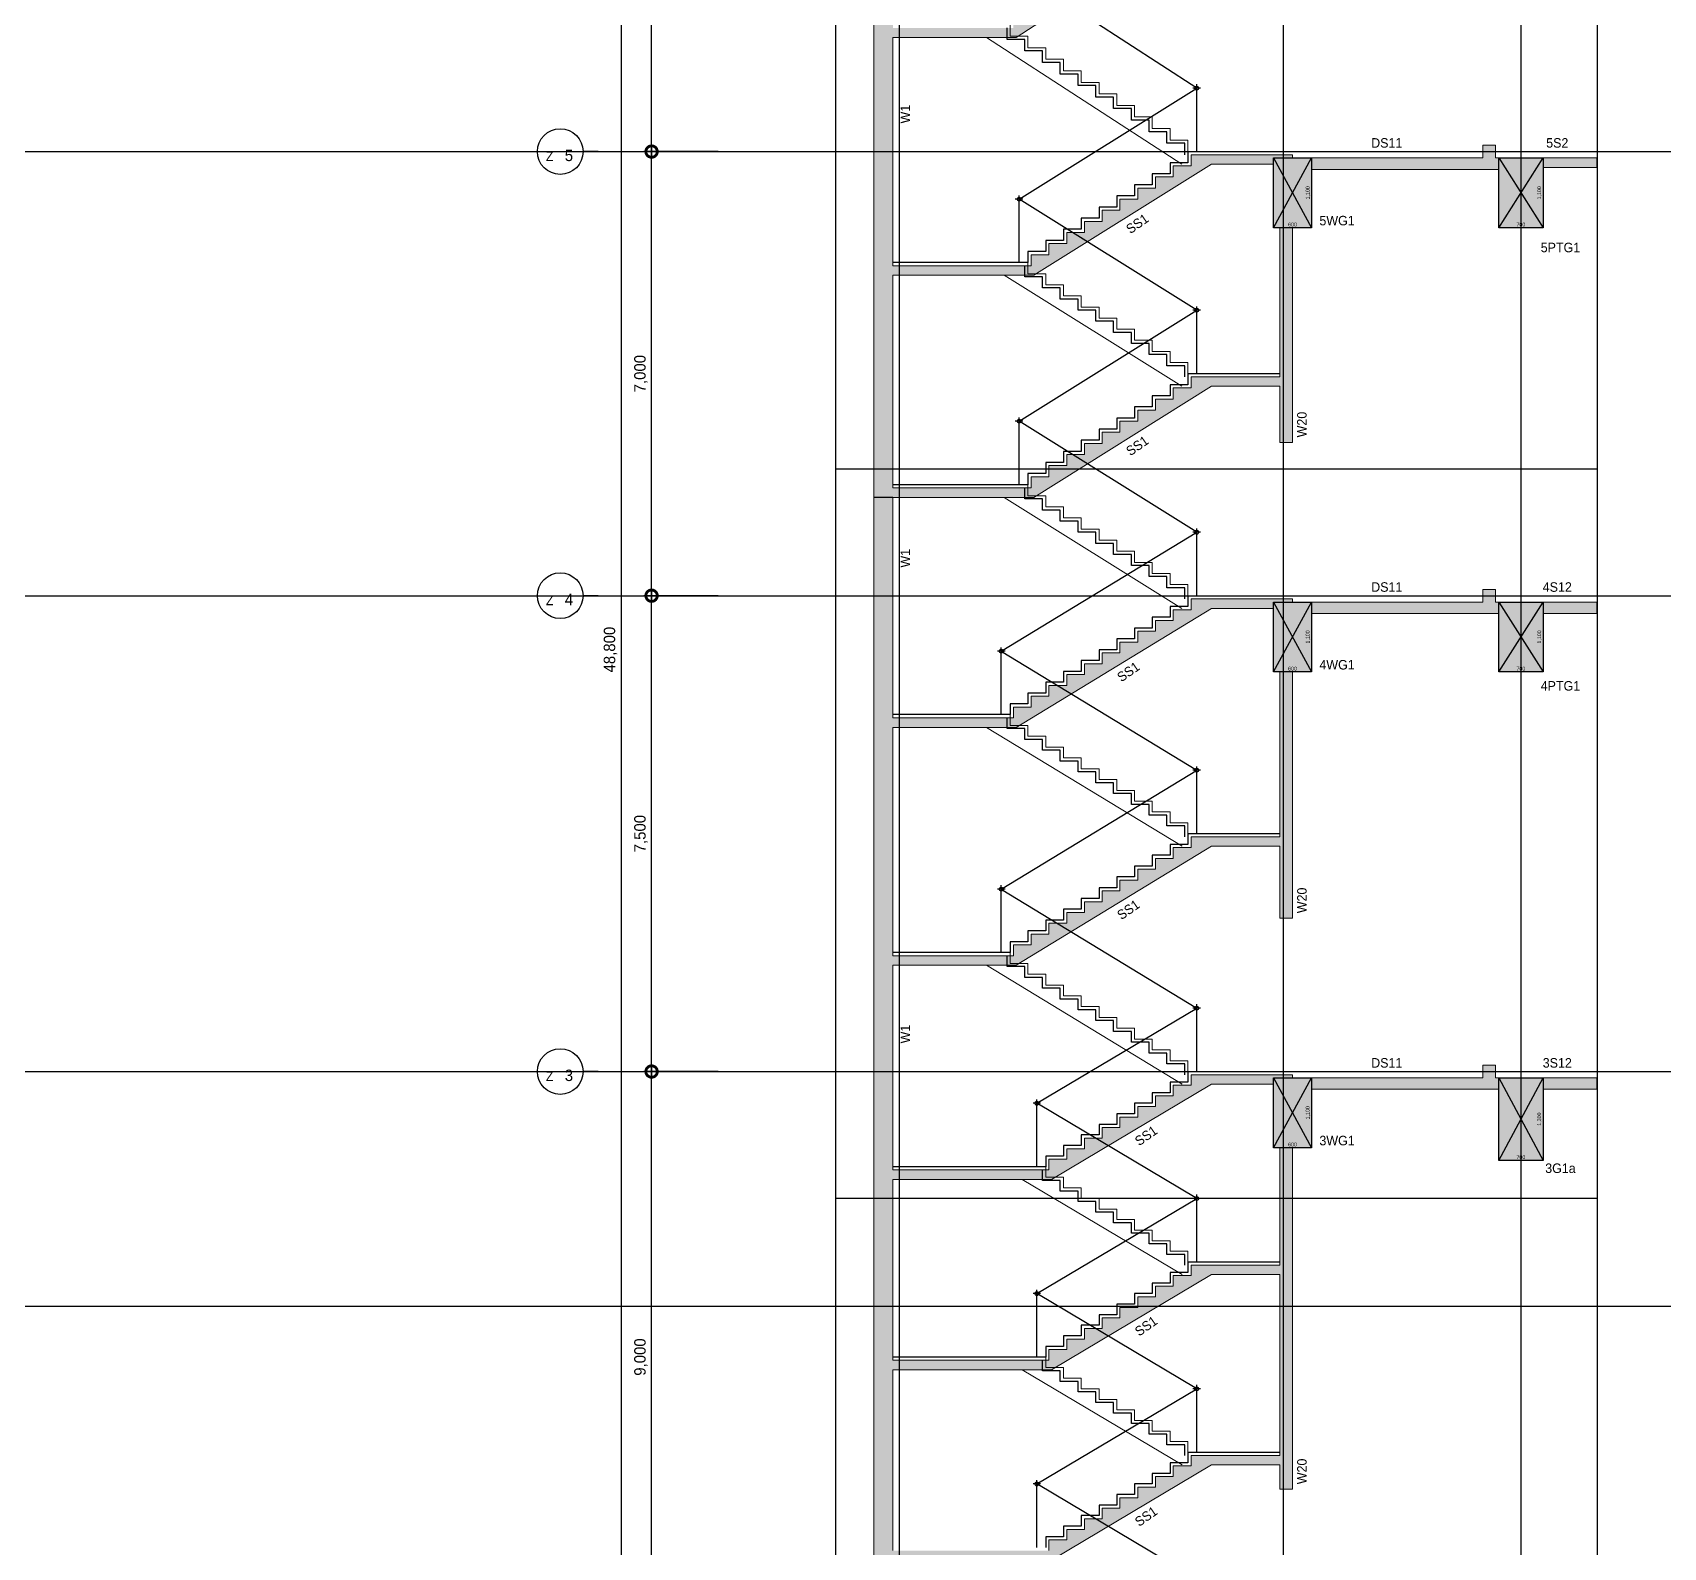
# Model space of a CAD drawing. Header units: millimetres. Extents: x -59434 to 186515, y -46562 to 55873.
# Drawn here: x 63541 to 89246, y 10250 to 34125 of the extents above; entities that cross this region are included whole.
import ezdxf
from ezdxf.enums import TextEntityAlignment as Align

# ---------------------------------------------------------------- set-up
doc = ezdxf.new("R2010")
doc.units = ezdxf.units.MM
doc.header["$LTSCALE"] = 60
doc.linetypes.add('HIDDEN', pattern=[2, 1, -1])
doc.layers.get('Defpoints').update_dxf_attribs({"color": 151})
for name, color, linetype in [('A-CEN-AXIS', 1, 'Continuous'), ('A-CORE-HAND', 5, 'Continuous'), ('A-CORE-난간', 5, 'Continuous'), ('A-DIM', 7, 'Continuous'), ('A-FIN-STAIR', 6, 'Continuous'), ('구조SOLID', 253, 'Continuous')]:
    doc.layers.add(name, color=color, linetype=linetype)
doc.layers.add('A-CON', color=2, linetype='Continuous', lineweight=9)
doc.layers.add('A-ELE-STAIR', color=4, linetype='HIDDEN', lineweight=9)
for name, color, linetype, plot in [('AS-HIDLINE', 205, 'Continuous', False), ('NOPLOT', 191, 'Continuous', False), ('NOPLOT-DIM', 191, 'Continuous', False), ('NOPLOT-부호', 4, 'Continuous', False)]:
    doc.layers.add(name, color=color, linetype=linetype, plot=plot)
doc.styles.add('Gdim', font='')
doc.styles.get('Gdim').set_extended_font_data('Dotum')
doc.dimstyles.new('G-Xdim', dxfattribs={"dimscale": 30, "dimtxt": 2, "dimasz": 1, "dimexe": 1.2, "dimexo": 1.2, "dimgap": 0, "dimtad": 1, "dimdec": 1, "dimdsep": 46, "dimlunit": 6, "dimtxsty": 'Gdim', "dimcen": 1, "dimse1": 1, "dimse2": 1, "dimsd1": 1, "dimsd2": 1, "dimclrd": 1, "dimclre": 1, "dimclrt": 256, "dimadec": 0, "dimazin": 0, "dimtfac": 1, "dimtdec": 1, "dimtix": 1, "dimtmove": 2, "dimatfit": 1, "dimfxl": 2, "dimtolj": 1, "dimlwd": -1, "dimlwe": -1, "dimarcsym": 0})
doc.dimstyles.new('Gdim60', dxfattribs={"dimscale": 60, "dimtxt": 3, "dimasz": 1, "dimexe": 2, "dimexo": 3, "dimgap": 1, "dimtad": 1, "dimdec": 0, "dimdsep": 46, "dimlunit": 6, "dimtxsty": 'Gdim', "dimblk": 'G3-DOT', "dimcen": 2.5, "dimdle": 2, "dimclrd": 1, "dimclre": 1, "dimclrt": 256, "dimazin": 2, "dimtfac": 1, "dimtdec": 0, "dimtix": 1, "dimtmove": 2, "dimatfit": 3, "dimldrblk": 'DOTSMALL', "dimfxl": 2, "dimtolj": 1, "dimtzin": 0, "dimarcsym": 0})

# ---------------------------------------------------------------- blocks, each defined once
blk = doc.blocks.new('G3-DOT')
at = {"layer": 'A-DIM', "color": 1, "linetype": 'ByBlock'}
blk.add_line((1.5, 0), (-1.5, 0), dxfattribs=at)
at = {"layer": 'A-DIM', "color": 1, "linetype": 'ByBlock', "const_width": 3}
blk.add_lwpolyline([(0.375, 0, 1), (-0.375, 0, 1)], format="xyb", close=True, dxfattribs=at)
blk = doc.blocks.new('*D75')
at = {"layer": 'Defpoints', "color": 0, "transparency": 16777216}
for p in [(74529, 48800), (74529, 0), (72817, 0)]:
    blk.add_point(p, dxfattribs=at)
at = {"layer": 'NOPLOT-DIM', "color": 1, "lineweight": -2, "transparency": 16777216}
for p, q in [((74349, 48800), (72697, 48800)), ((72817, 48740), (72817, 60)), ((74349, 0), (72697, 0))]:
    blk.add_line(p, q, dxfattribs=at)
at = {"layer": 'NOPLOT-DIM', "color": 1, "lineweight": -2, "transparency": 16777216, "xscale": 60, "yscale": 60, "zscale": 60}
for p, rotation in [((72817, 48800), 90), ((72817, 0), 270)]:
    blk.add_blockref('G3-DOT', p, dxfattribs=dict(at, rotation=rotation))
at = {"layer": 'NOPLOT-DIM', "transparency": 16777216, "insert": (72650, 24400), "char_height": 180, "attachment_point": 5, "rotation": 90, "style": 'Gdim'}
blk.add_mtext('\\A1;48,800', dxfattribs=at)
blk = doc.blocks.new('_DotSmall')
at = {"color": 0, "linetype": 'ByBlock', "const_width": 0.5}
blk.add_lwpolyline([(-0.0625, 0, 1), (0.0625, 0, 1)], format="xyb", close=True, dxfattribs=at)
blk = doc.blocks.new('*D77')
at = {"layer": 'Defpoints', "color": 0, "transparency": 16777216}
for p in [(73297, 17750), (74529, 17750), (74529, 8750)]:
    blk.add_point(p, dxfattribs=at)
at = {"layer": 'NOPLOT-DIM', "color": 1, "lineweight": -2, "transparency": 16777216}
for p, q in [((74349, 17750), (73177, 17750)), ((73297, 8810), (73297, 17690)), ((74349, 8750), (73177, 8750))]:
    blk.add_line(p, q, dxfattribs=at)
at = {"layer": 'NOPLOT-DIM', "color": 1, "lineweight": -2, "transparency": 16777216, "xscale": 60, "yscale": 60, "zscale": 60}
for p, rotation in [((73297, 17750), 90), ((73297, 8750), 270)]:
    blk.add_blockref('G3-DOT', p, dxfattribs=dict(at, rotation=rotation))
at = {"layer": 'NOPLOT-DIM', "transparency": 16777216, "insert": (73130, 13250), "char_height": 180, "attachment_point": 5, "rotation": 90, "style": 'Gdim'}
blk.add_mtext('\\A1;9,000', dxfattribs=at)
blk = doc.blocks.new('*D78')
at = {"layer": 'Defpoints', "color": 0, "transparency": 16777216}
for p in [(73297, 25250), (74529, 25250), (74529, 17750)]:
    blk.add_point(p, dxfattribs=at)
at = {"layer": 'NOPLOT-DIM', "color": 1, "lineweight": -2, "transparency": 16777216}
for p, q in [((74349, 25250), (73177, 25250)), ((73297, 17810), (73297, 25190)), ((74349, 17750), (73177, 17750))]:
    blk.add_line(p, q, dxfattribs=at)
at = {"layer": 'NOPLOT-DIM', "color": 1, "lineweight": -2, "transparency": 16777216, "xscale": 60, "yscale": 60, "zscale": 60}
for p, rotation in [((73297, 25250), 90), ((73297, 17750), 270)]:
    blk.add_blockref('G3-DOT', p, dxfattribs=dict(at, rotation=rotation))
at = {"layer": 'NOPLOT-DIM', "transparency": 16777216, "insert": (73130, 21500), "char_height": 180, "attachment_point": 5, "rotation": 90, "style": 'Gdim'}
blk.add_mtext('\\A1;7,500', dxfattribs=at)
blk = doc.blocks.new('*D79')
at = {"layer": 'Defpoints', "color": 0, "transparency": 16777216}
for p in [(73297, 32250), (74529, 32250), (74529, 25250)]:
    blk.add_point(p, dxfattribs=at)
at = {"layer": 'NOPLOT-DIM', "color": 1, "lineweight": -2, "transparency": 16777216}
for p, q in [((74349, 32250), (73177, 32250)), ((73297, 25310), (73297, 32190)), ((74349, 25250), (73177, 25250))]:
    blk.add_line(p, q, dxfattribs=at)
at = {"layer": 'NOPLOT-DIM', "color": 1, "lineweight": -2, "transparency": 16777216, "xscale": 60, "yscale": 60, "zscale": 60}
for p, rotation in [((73297, 32250), 90), ((73297, 25250), 270)]:
    blk.add_blockref('G3-DOT', p, dxfattribs=dict(at, rotation=rotation))
at = {"layer": 'NOPLOT-DIM', "transparency": 16777216, "insert": (73130, 28750), "char_height": 180, "attachment_point": 5, "rotation": 90, "style": 'Gdim'}
blk.add_mtext('\\A1;7,000', dxfattribs=at)
blk = doc.blocks.new('*D80')
at = {"layer": 'Defpoints', "color": 0, "transparency": 16777216}
for p in [(73297, 40250), (74529, 40250), (74529, 32250)]:
    blk.add_point(p, dxfattribs=at)
at = {"layer": 'NOPLOT-DIM', "color": 1, "lineweight": -2, "transparency": 16777216}
for p, q in [((74349, 40250), (73177, 40250)), ((73297, 32310), (73297, 40190)), ((74349, 32250), (73177, 32250))]:
    blk.add_line(p, q, dxfattribs=at)
at = {"layer": 'NOPLOT-DIM', "color": 1, "lineweight": -2, "transparency": 16777216, "xscale": 60, "yscale": 60, "zscale": 60}
for p, rotation in [((73297, 40250), 90), ((73297, 32250), 270)]:
    blk.add_blockref('G3-DOT', p, dxfattribs=dict(at, rotation=rotation))
at = {"layer": 'NOPLOT-DIM', "transparency": 16777216, "insert": (73130, 36250), "char_height": 180, "attachment_point": 5, "rotation": 90, "style": 'Gdim'}
blk.add_mtext('\\A1;8,000', dxfattribs=at)
blk = doc.blocks.new('*D108')
at = {"layer": 'Defpoints', "color": 0, "linetype": 'Continuous', "transparency": 16777216}
for p in [(-300, -1100), (300, -1080), (300, -1100)]:
    blk.add_point(p, dxfattribs=at)
at = {"layer": 'AS-HIDLINE', "linetype": 'Continuous', "transparency": 16777216, "insert": (0, -1050), "char_height": 60, "attachment_point": 5, "style": 'Gdim'}
blk.add_mtext('\\A1;600', dxfattribs=at)
blk = doc.blocks.new('*D109')
at = {"layer": 'Defpoints', "color": 0, "linetype": 'Continuous', "transparency": 16777216}
for p in [(300, 0), (280, 0), (300, -1100)]:
    blk.add_point(p, dxfattribs=at)
at = {"layer": 'AS-HIDLINE', "linetype": 'Continuous', "transparency": 16777216, "insert": (244, -550), "char_height": 60, "attachment_point": 5, "rotation": 90, "style": 'Gdim'}
blk.add_mtext('\\A1;1,100', dxfattribs=at)
blk = doc.blocks.new('*D122')
at = {"layer": 'Defpoints', "color": 0, "linetype": 'Continuous', "transparency": 16777216}
for p in [(300, -1280), (-400, -1300), (300, -1300)]:
    blk.add_point(p, dxfattribs=at)
at = {"layer": 'AS-HIDLINE', "linetype": 'Continuous', "transparency": 16777216, "insert": (-50, -1250), "char_height": 60, "attachment_point": 5, "style": 'Gdim'}
blk.add_mtext('\\A1;700', dxfattribs=at)
blk = doc.blocks.new('*D123')
at = {"layer": 'Defpoints', "color": 0, "linetype": 'Continuous', "transparency": 16777216}
for p in [(300, 0), (280, 0), (300, -1300)]:
    blk.add_point(p, dxfattribs=at)
at = {"layer": 'AS-HIDLINE', "linetype": 'Continuous', "transparency": 16777216, "insert": (244, -650), "char_height": 60, "attachment_point": 5, "rotation": 90, "style": 'Gdim'}
blk.add_mtext('\\A1;1,300', dxfattribs=at)
blk = doc.blocks.new('*D124')
at = {"layer": 'Defpoints', "color": 0, "linetype": 'Continuous', "transparency": 16777216}
for p in [(-400, -1100), (300, -1080), (300, -1100)]:
    blk.add_point(p, dxfattribs=at)
at = {"layer": 'AS-HIDLINE', "linetype": 'Continuous', "transparency": 16777216, "insert": (-50, -1050), "char_height": 60, "attachment_point": 5, "style": 'Gdim'}
blk.add_mtext('\\A1;700', dxfattribs=at)
blk = doc.blocks.new('*D125')
at = {"layer": 'Defpoints', "color": 0, "linetype": 'Continuous', "transparency": 16777216}
for p in [(300, 0), (280, 0), (300, -1100)]:
    blk.add_point(p, dxfattribs=at)
at = {"layer": 'AS-HIDLINE', "linetype": 'Continuous', "transparency": 16777216, "insert": (244, -550), "char_height": 60, "attachment_point": 5, "rotation": 90, "style": 'Gdim'}
blk.add_mtext('\\A1;1,100', dxfattribs=at)
blk = doc.blocks.new('A$C06362383')
at = {"layer": 'A-CORE-HAND', "color": 3}
for p, q in [((-23, -91), (-23, 29)), ((37, -31), (-83, -31))]:
    blk.add_line(p, q, dxfattribs=at)
blk.add_circle((-23, -31), 30, dxfattribs=at)
blk = doc.blocks.new('A$C5C6F125C')
at = {"layer": 'A-CORE-난간', "color": 7, "ltscale": 0.5}
blk.add_line((-75, 0), (-75, 1000), dxfattribs=at)
at = {"layer": 'A-CORE-HAND', "color": 5, "xscale": -1}
blk.add_blockref('A$C06362383', (-98, 1031), dxfattribs=at)
blk = doc.blocks.new('*U59')
at = {"layer": 'AS-HIDLINE', "linetype": 'Continuous'}
for p, q in [((-300, -1100), (300, 0)), ((-300, 0), (300, -1100))]:
    blk.add_line(p, q, dxfattribs=at)
blk.add_lwpolyline([(-300, -1100), (-300, 0), (300, 0), (300, -1100)], close=True, dxfattribs=at)
dim = blk.add_linear_dim(base=(280.13, 0), p1=(300, -1100), p2=(300, 0), angle=90, dimstyle='G-Xdim', override={"dimtxsty": 'Gdim'}, dxfattribs=at)
dim.commit()
dim.dimension.update_dxf_attribs({"geometry": '*D109', "text_midpoint": (244.31, -550)})
dim = blk.add_linear_dim(base=(300, -1080.06), p1=(-300, -1100), p2=(300, -1100), dimstyle='G-Xdim', override={"dimtxsty": 'Gdim'}, dxfattribs=at)
dim.commit()
dim.dimension.update_dxf_attribs({"geometry": '*D108', "text_midpoint": (0, -1050.02)})
blk = doc.blocks.new('*U66')
at = {"layer": 'AS-HIDLINE', "linetype": 'Continuous'}
for p, q in [((-400, -1300), (300, 0)), ((-400, 0), (300, -1300))]:
    blk.add_line(p, q, dxfattribs=at)
blk.add_lwpolyline([(-400, -1300), (-400, 0), (300, 0), (300, -1300)], close=True, dxfattribs=at)
dim = blk.add_linear_dim(base=(280.13, 0), p1=(300, -1300), p2=(300, 0), angle=90, dimstyle='G-Xdim', override={"dimtxsty": 'Gdim'}, dxfattribs=at)
dim.commit()
dim.dimension.update_dxf_attribs({"geometry": '*D123', "text_midpoint": (244.31, -650)})
dim = blk.add_linear_dim(base=(300, -1280.06), p1=(-400, -1300), p2=(300, -1300), dimstyle='G-Xdim', override={"dimtxsty": 'Gdim'}, dxfattribs=at)
dim.commit()
dim.dimension.update_dxf_attribs({"geometry": '*D122', "text_midpoint": (-50, -1250.02)})
blk = doc.blocks.new('*U67')
at = {"layer": 'AS-HIDLINE', "linetype": 'Continuous'}
for p, q in [((-400, -1100), (300, 0)), ((-400, 0), (300, -1100))]:
    blk.add_line(p, q, dxfattribs=at)
blk.add_lwpolyline([(-400, -1100), (-400, 0), (300, 0), (300, -1100)], close=True, dxfattribs=at)
dim = blk.add_linear_dim(base=(280.13, 0), p1=(300, -1100), p2=(300, 0), angle=90, dimstyle='G-Xdim', override={"dimtxsty": 'Gdim'}, dxfattribs=at)
dim.commit()
dim.dimension.update_dxf_attribs({"geometry": '*D125', "text_midpoint": (244.31, -550)})
dim = blk.add_linear_dim(base=(300, -1080.06), p1=(-400, -1100), p2=(300, -1100), dimstyle='G-Xdim', override={"dimtxsty": 'Gdim'}, dxfattribs=at)
dim.commit()
dim.dimension.update_dxf_attribs({"geometry": '*D124', "text_midpoint": (-50, -1050.02)})

msp = doc.modelspace()

# ---------------------------------------------------------------- hatches: boundary and pattern name
at = {"layer": '구조SOLID'}
h = msp.add_hatch(color=256, dxfattribs=at)
h.dxf.hatch_style = 1
h.paths.add_polyline_path([(81843.2, 43917.7), (83200, 43917.7), (83200, 42680), (83400, 42680), (83400, 42975), (84605, 42975), (84605, 42990), (84620, 42990), (84620, 42975), (84650, 42975), (84650, 43125), (83400, 43175), (83400, 49050), (83200, 49050), (83000, 49020), (83000, 48900), (83030, 48900), (83030, 48915), (83045, 48915), (83045, 48900), (83200, 48900), (83200, 48500), (77750, 48500), (77750, 48900), (77905, 48900), (77905, 48915), (77920, 48915), (77920, 48900), (77950, 48900), (77950, 49020), (77750, 49050), (77550, 49050), (77550, 46900), (76800, 46900), (76800, 38050), (77100, 38050), (79044.4, 38050), (82124.4, 40050), (83100, 40050), (83200, 40050), (83200, 39950), (83100, 39950), (83100, 38850), (83200, 38850), (83200, 36200), (81800, 36200), (81800, 36018.2), (81520, 36018.2), (81520, 35836.4), (81240, 35836.4), (81240, 35654.5), (80960, 35654.5), (80960, 35472.7), (80680, 35472.7), (80680, 35290.9), (80400, 35290.9), (80400, 35109.1), (80120, 35109.1), (80120, 34927.3), (79840, 34927.3), (79840, 34745.5), (79560, 34745.5), (79560, 34563.6), (79280, 34563.6), (79280, 34381.8), (79000, 34381.8), (79000, 34200), (77100, 34200), (77100, 38050), (76800, 38050), (76800, 26800), (77100, 26800), (79323, 26800), (82123, 28550), (83200, 28550), (83200, 27665), (83400, 27665), (83400, 31050), (83700, 31050), (83700, 31970), (86650, 31970), (86650, 31050), (87350, 31050), (87350, 32000), (88200, 32000), (88200, 32150), (86600, 32150), (86600, 32350), (86400, 32350), (86400, 32150), (83400, 32150), (83400, 32200), (81800, 32200), (81800, 32025), (81520, 32025), (81520, 31850), (81240, 31850), (81240, 31675), (80960, 31675), (80960, 31500), (80680, 31500), (80680, 31325), (80400, 31325), (80400, 31150), (80120, 31150), (80120, 30975), (79840, 30975), (79840, 30800), (79560, 30800), (79560, 30625), (79280, 30625), (79280, 30450), (77100, 30450), (77100, 34050), (79044.4, 34050), (82124.4, 36050), (83200, 36050), (83200, 34665), (83400, 34665), (83400, 38850), (83700, 38850), (83700, 39770), (86600, 39770), (86600, 38850), (87400, 38850), (87400, 39770), (88200, 39770), (88200, 39950), (83400, 39950), (83400, 40400), (83655, 40400), (83655, 40415), (83670, 40415), (83670, 40400), (83700, 40400), (83700, 40520), (83500, 40550), (83200, 40550), (83200, 40200), (81800, 40200), (81800, 40018.2), (81520, 40018.2), (81520, 39836.4), (81240, 39836.4), (81240, 39654.5), (80960, 39654.5), (80960, 39472.7), (80680, 39472.7), (80680, 39290.9), (80400, 39290.9), (80400, 39109.1), (80120, 39109.1), (80120, 38927.3), (79840, 38927.3), (79840, 38745.5), (79560, 38745.5), (79560, 38563.6), (79280, 38563.6), (79280, 38381.8), (79000, 38381.8), (79000, 38200), (77100, 38200), (77100, 41983.9), (78763.2, 41983.9)])
h.paths.add_polyline_path([(77100, 45500), (79180, 45500), (79180, 45650), (77750, 45650), (77750, 48350), (82900, 48350), (82900, 47800), (83200, 47800), (83200, 45600), (82900, 45600), (82900, 44900), (83200, 44900), (83200, 44067.7), (81520, 44067.7), (81520, 43891.9), (81240, 43891.9), (81240, 43716.1), (80960, 43716.1), (80960, 43540.3), (80680, 43540.3), (80680, 43364.5), (80400, 43364.5), (80400, 43188.7), (80120, 43188.7), (80120, 43012.9), (79840, 43012.9), (79840, 42837.1), (79560, 42837.1), (79560, 42661.3), (79280, 42661.3), (79280, 42485.5), (79000, 42485.5), (79000, 42309.7), (78720, 42309.7), (78720, 42133.9), (77100, 42133.9)], flags=16)
h.paths.add_polyline_path([(77100, 45650), (77100, 46750), (77550, 46750), (77550, 45650)], flags=16)
h.paths.add_polyline_path([(82123, 32050), (83100, 32050), (83100, 31050), (83200, 31050), (83200, 28700), (81800, 28700), (81800, 28525), (81520, 28525), (81520, 28350), (81240, 28350), (81240, 28175), (80960, 28175), (80960, 28000), (80680, 28000), (80680, 27825), (80400, 27825), (80400, 27650), (80120, 27650), (80120, 27475), (79840, 27475), (79840, 27300), (79560, 27300), (79560, 27125), (79280, 27125), (79280, 26950), (77100, 26950), (77100, 30300), (79323, 30300)], flags=16)
h = msp.add_hatch(color=256, dxfattribs=at)
h.dxf.hatch_style = 1
h.paths.add_polyline_path([(82122.1, 21300), (83200, 21300), (83200, 20165), (83400, 20165), (83400, 24050), (83700, 24050), (83700, 24970), (86650, 24970), (86650, 24050), (87350, 24050), (87350, 24970), (88200, 24970), (88200, 25150), (86600, 25150), (86600, 25350), (86400, 25350), (86400, 25150), (83400, 25150), (83400, 25200), (81800, 25200), (81800, 25029.5), (81520, 25029.5), (81520, 24859.1), (81240, 24859.1), (81240, 24688.6), (80960, 24688.6), (80960, 24518.2), (80680, 24518.2), (80680, 24347.7), (80400, 24347.7), (80400, 24177.3), (80120, 24177.3), (80120, 24006.8), (79840, 24006.8), (79840, 23836.4), (79560, 23836.4), (79560, 23665.9), (79280, 23665.9), (79280, 23495.5), (79000, 23495.5), (79000, 23325), (77100, 23325), (77100, 26800), (76800, 26800), (76800, -150), (77100, -150), (77100, 1987.5), (78764.5, 1987.5), (82124.5, 4175), (83200, 4175), (83200, 2415), (83400, 2415), (83400, 7550), (83700, 7550), (83700, 8470), (86650, 8470), (86650, 7750), (87350, 7750), (87350, 8470), (88200, 8470), (88200, 8650), (86600, 8650), (86600, 8850), (86400, 8850), (86400, 8650), (83400, 8650), (83400, 8700), (81800, 8700), (81800, 8517.7), (81520, 8517.7), (81520, 8335.4), (81240, 8335.4), (81240, 8153.1), (80960, 8153.1), (80960, 7970.8), (80680, 7970.8), (80680, 7788.5), (80400, 7788.5), (80400, 7606.2), (80120, 7606.2), (80120, 7424), (79840, 7424), (79840, 7241.7), (79560, 7241.7), (79560, 7059.4), (79280, 7059.4), (79280, 6877.1), (79000, 6877.1), (79000, 6694.8), (78720, 6694.8), (78720, 6512.5), (77100, 6512.5), (77100, 10050), (79601.3, 10050), (82121.3, 11550), (83200, 11550), (83200, 11165), (83400, 11165), (83400, 16550), (83700, 16550), (83700, 17470), (86650, 17470), (86650, 16350), (87350, 16350), (87350, 17470), (88200, 17470), (88200, 17650), (86600, 17650), (86600, 17850), (86400, 17850), (86400, 17650), (83400, 17650), (83400, 17700), (81800, 17700), (81800, 17533.3), (81520, 17533.3), (81520, 17366.7), (81240, 17366.7), (81240, 17200), (80960, 17200), (80960, 17033.3), (80680, 17033.3), (80680, 16866.7), (80400, 16866.7), (80400, 16700), (80120, 16700), (80120, 16533.3), (79840, 16533.3), (79840, 16366.7), (79560, 16366.7), (79560, 16200), (77100, 16200), (77100, 19425), (79042.1, 19425)])
h.paths.add_polyline_path([(77100, 23175), (79042.1, 23175), (82122.1, 25050), (83100, 25050), (83100, 24050), (83200, 24050), (83200, 21450), (81800, 21450), (81800, 21279.5), (81520, 21279.5), (81520, 21109.1), (81240, 21109.1), (81240, 20938.6), (80960, 20938.6), (80960, 20768.2), (80680, 20768.2), (80680, 20597.7), (80400, 20597.7), (80400, 20427.3), (80120, 20427.3), (80120, 20256.8), (79840, 20256.8), (79840, 20086.4), (79560, 20086.4), (79560, 19915.9), (79280, 19915.9), (79280, 19745.5), (79000, 19745.5), (79000, 19575), (77100, 19575)], flags=16)
h.paths.add_polyline_path([(77100, 16050), (79601.3, 16050), (82121.3, 17550), (83100, 17550), (83100, 16550), (83200, 16550), (83200, 14700), (81800, 14700), (81800, 14533.3), (81520, 14533.3), (81520, 14366.7), (81240, 14366.7), (81240, 14200), (80960, 14200), (80960, 14033.3), (80680, 14033.3), (80680, 13866.7), (80400, 13866.7), (80400, 13700), (80120, 13700), (80120, 13533.3), (79840, 13533.3), (79840, 13366.7), (79560, 13366.7), (79560, 13200), (77100, 13200)], flags=16)
h.paths.add_polyline_path([(77100, 13050), (79601.3, 13050), (82121.3, 14550), (83200, 14550), (83200, 11700), (81800, 11700), (81800, 11533.3), (81520, 11533.3), (81520, 11366.7), (81240, 11366.7), (81240, 11200), (80960, 11200), (80960, 11033.3), (80680, 11033.3), (80680, 10866.7), (80400, 10866.7), (80400, 10700), (80120, 10700), (80120, 10533.3), (79840, 10533.3), (79840, 10366.7), (79560, 10366.7), (79560, 10200), (77100, 10200)], flags=16)
h.paths.add_polyline_path([(82124.5, 8550), (83100, 8550), (83100, 7550), (83200, 7550), (83200, 4325), (81800, 4325), (81800, 4142.7), (81520, 4142.7), (81520, 3960.4), (81240, 3960.4), (81240, 3778.1), (80960, 3778.1), (80960, 3595.8), (80680, 3595.8), (80680, 3413.5), (80400, 3413.5), (80400, 3231.3), (80120, 3231.3), (80120, 3049), (79840, 3049), (79840, 2866.7), (79560, 2866.7), (79560, 2684.4), (79280, 2684.4), (79280, 2502.1), (79000, 2502.1), (79000, 2319.8), (78720, 2319.8), (78720, 2137.5), (77100, 2137.5), (77100, 6362.5), (78764.5, 6362.5)], flags=16)

# ---------------------------------------------------------------- linework, layer by layer
at = {"layer": 'A-CEN-AXIS'}
for p, q in [((77200, 52396.8), (77200, -11694.5)), ((83250, 52396.8), (83250, -11694.5)), ((87000, 52396.8), (87000, -11694.5)), ((-3065.7, 32250), (186515.5, 32250)), ((-3065.7, 25250), (186515.5, 25250)), ((-3065.7, 17750), (186515.5, 17750))]:
    msp.add_line(p, q, dxfattribs=at)
at = {"layer": 'A-CON'}
for p, q in [((76800, 46900), (76800, -1050)), ((79044.4, 34050), (82124.4, 36050)), ((77100, 34050), (77100, 30450)), ((79044.4, 34050), (77100, 34050)), ((81800, 32200), (83400, 32200)), ((83400, 32200), (83400, 32150)), ((83400, 32150), (86400, 32150)), ((86400, 32150), (86400, 32350)), ((86400, 32350), (86600, 32350)), ((86600, 32350), (86600, 32150)), ((86600, 32150), (88200, 32150)), ((79323, 30300), (82123, 32050)), ((82123, 32050), (83100, 32050)), ((83100, 32050), (83100, 31050)), ((83700, 31970), (86650, 31970)), ((83700, 31970), (83700, 31050)), ((86650, 31970), (86650, 31050)), ((87350, 31050), (87350, 32000)), ((87350, 32000), (88200, 32000)), ((83100, 31050), (83200, 31050)), ((83200, 31050), (83200, 28700)), ((83400, 31050), (83400, 27665)), ((83700, 31050), (83400, 31050)), ((86650, 31050), (87350, 31050)), ((79280, 30450), (77100, 30450)), ((77100, 30300), (77100, 26950)), ((79323, 30300), (77100, 30300)), ((79323, 26800), (82123, 28550)), ((81800, 28700), (83200, 28700)), ((82123, 28550), (83200, 28550)), ((83200, 28550), (83200, 27665)), ((83400, 27665), (83200, 27665, 0)), ((79280, 26950), (77100, 26950)), ((77100, 26800), (77100, 23325)), ((79323, 26800), (77100, 26800)), ((81800, 25200), (83400, 25200)), ((83400, 25200), (83400, 25150)), ((86400, 25150), (86400, 25350)), ((86400, 25350), (86600, 25350)), ((86600, 25350), (86600, 25150)), ((79042.1, 23175), (82122.1, 25050)), ((82122.1, 25050), (83100, 25050)), ((83100, 24050), (83100, 25050)), ((83400, 25150), (86400, 25150)), ((83700, 24970), (86650, 24970)), ((83700, 24970), (83700, 24050)), ((86600, 25150), (88200, 25150)), ((86650, 24970), (86650, 24050)), ((87350, 24050), (87350, 24970)), ((87350, 24970), (88200, 24970)), ((83200, 24050), (83100, 24050)), ((83200, 24050), (83200, 21450)), ((83400, 24050), (83400, 20165)), ((83700, 24050), (83400, 24050)), ((86650, 24050), (87350, 24050)), ((79000, 23325), (77100, 23325)), ((77100, 23175), (77100, 19575)), ((79042.1, 23175), (77100, 23175)), ((81800, 21450), (83200, 21450)), ((79042.1, 19425), (82122.1, 21300)), ((82122.1, 21300), (83200, 21300)), ((83200, 21300), (83200, 20165)), ((83400, 20165), (83200, 20165, 0)), ((79000, 19575), (77100, 19575)), ((77100, 19425), (77100, 16200)), ((79042.1, 19425), (77100, 19425)), ((86400, 17650), (86400, 17850)), ((86400, 17850), (86600, 17850)), ((86600, 17850), (86600, 17650)), ((79601.3, 16050), (82121.3, 17550)), ((81800, 17700), (83400, 17700)), ((82121.3, 17550), (83100, 17550)), ((83100, 16550), (83100, 17550)), ((83400, 17700), (83400, 17650)), ((83400, 17650), (86400, 17650)), ((86600, 17650), (88200, 17650)), ((83700, 17470), (86650, 17470)), ((83700, 17470), (83700, 16550)), ((86650, 17470), (86650, 16350)), ((87350, 16350), (87350, 17470)), ((87350, 17470), (88200, 17470)), ((83200, 16550), (83100, 16550)), ((83200, 16550), (83200, 14700)), ((83400, 16550), (83400, 11165)), ((83700, 16550), (83400, 16550)), ((79560, 16200), (77100, 16200)), ((86650, 16350), (87350, 16350)), ((77100, 16050), (77100, 13200)), ((79601.3, 16050), (77100, 16050)), ((81800, 14700), (83200, 14700)), ((79601.3, 13050), (82121.3, 14550)), ((82121.3, 14550), (83200, 14550)), ((83200, 14550), (83200, 11700)), ((79560, 13200), (77100, 13200)), ((77100, 13050), (77100, 10200)), ((79601.3, 13050), (77100, 13050)), ((81800, 11700), (83200, 11700)), ((79601.3, 10050), (82121.3, 11550)), ((82121.3, 11550), (83200, 11550)), ((83200, 11550), (83200, 11165)), ((83400, 11165), (83200, 11165, 0))]:
    msp.add_line(p, q, dxfattribs=at)
at = {"layer": 'A-CON', "elevation": 0}
for points in [[(81800, 32200), (81800, 32025), (81520, 32025), (81520, 31850), (81240, 31850), (81240, 31675), (80960, 31675), (80960, 31500), (80680, 31500), (80680, 31325), (80400, 31325), (80400, 31150), (80120, 31150), (80120, 30975), (79840, 30975), (79840, 30800), (79560, 30800), (79560, 30625), (79280, 30625), (79280, 30450)], [(81800, 28700), (81800, 28525), (81520, 28525), (81520, 28350), (81240, 28350), (81240, 28175), (80960, 28175), (80960, 28000), (80680, 28000), (80680, 27825), (80400, 27825), (80400, 27650), (80120, 27650), (80120, 27475), (79840, 27475), (79840, 27300), (79560, 27300), (79560, 27125), (79280, 27125), (79280, 26950)], [(81800, 25200), (81800, 25029.5), (81520, 25029.5), (81520, 24859.1), (81240, 24859.1), (81240, 24688.6), (80960, 24688.6), (80960, 24518.2), (80680, 24518.2), (80680, 24347.7), (80400, 24347.7), (80400, 24177.3), (80120, 24177.3), (80120, 24006.8), (79840, 24006.8), (79840, 23836.4), (79560, 23836.4), (79560, 23665.9), (79280, 23665.9), (79280, 23495.5), (79000, 23495.5), (79000, 23325)], [(81800, 21450), (81800, 21279.5), (81520, 21279.5), (81520, 21109.1), (81240, 21109.1), (81240, 20938.6), (80960, 20938.6), (80960, 20768.2), (80680, 20768.2), (80680, 20597.7), (80400, 20597.7), (80400, 20427.3), (80120, 20427.3), (80120, 20256.8), (79840, 20256.8), (79840, 20086.4), (79560, 20086.4), (79560, 19915.9), (79280, 19915.9), (79280, 19745.5), (79000, 19745.5), (79000, 19575)], [(81800, 17700), (81800, 17533.3), (81520, 17533.3), (81520, 17366.7), (81240, 17366.7), (81240, 17200), (80960, 17200), (80960, 17033.3), (80680, 17033.3), (80680, 16866.7), (80400, 16866.7), (80400, 16700), (80120, 16700), (80120, 16533.3), (79840, 16533.3), (79840, 16366.7), (79560, 16366.7), (79560, 16200)], [(81800, 14700), (81800, 14533.3), (81520, 14533.3), (81520, 14366.7), (81240, 14366.7), (81240, 14200), (80960, 14200), (80960, 14033.3), (80680, 14033.3), (80680, 13866.7), (80400, 13866.7), (80400, 13700), (80120, 13700), (80120, 13533.3), (79840, 13533.3), (79840, 13366.7), (79560, 13366.7), (79560, 13200)], [(81800, 11700), (81800, 11533.3), (81520, 11533.3), (81520, 11366.7), (81240, 11366.7), (81240, 11200), (80960, 11200), (80960, 11033.3), (80680, 11033.3), (80680, 10866.7), (80400, 10866.7), (80400, 10700), (80120, 10700), (80120, 10533.3), (79840, 10533.3), (79840, 10366.7), (79560, 10366.7), (79560, 10200)]]:
    msp.add_lwpolyline(points, dxfattribs=at)
at = {"layer": 'A-CORE-HAND'}
for p, q in [((81890, 33250), (78810, 35250)), ((81890, 29750), (79090, 31500)), ((81890, 26250), (79090, 28000)), ((78810, 24375), (81890, 22500)), ((78810, 20625), (81890, 18750)), ((81890, 15750), (79370, 17250)), ((81890, 12750), (79370, 14250)), ((81890, 9750), (79370, 11250))]:
    msp.add_line(p, q, dxfattribs=at)
at = {"layer": 'A-CORE-HAND', "color": 7}
for p, q in [((79090, 31500), (81890, 33250)), ((79090, 28000), (81890, 29750)), ((78810, 24375), (81890, 26250)), ((78810, 20625), (81901.5, 22507)), ((79370, 17250), (81890, 18750)), ((79370, 14250), (81890, 15750)), ((79370, 11250), (81890, 12750))]:
    msp.add_line(p, q, dxfattribs=at)
at = {"layer": 'A-ELE-STAIR', "linetype": 'Continuous'}
for p, q in [((81655.6, 32050), (78575.6, 34050)), ((81657, 28550), (78857, 30300)), ((81657, 25050), (78857, 26800)), ((78577.9, 23175), (81657.9, 21300)), ((78577.9, 19425), (81657.9, 17550)), ((81658.7, 14550), (79138.7, 16050)), ((81658.7, 11550), (79138.7, 13050))]:
    msp.add_line(p, q, dxfattribs=at)
at = {"layer": 'A-ELE-STAIR', "linetype": 'Continuous', "elevation": 0}
for points in [[(81750, 32250), (81750, 32431.8), (81470, 32431.8), (81470, 32613.6), (81190, 32613.6), (81190, 32795.5), (80910, 32795.5), (80910, 32977.3), (80630, 32977.3), (80630, 33159.1), (80350, 33159.1), (80350, 33340.9), (80070, 33340.9), (80070, 33522.7), (79790, 33522.7), (79790, 33704.5), (79510, 33704.5), (79510, 33886.4), (79230, 33886.4), (79230, 34068.2), (78950, 34068.2), (78950, 34250)], [(81750, 28750), (81750, 28925), (81470, 28925), (81470, 29100), (81190, 29100), (81190, 29275), (80910, 29275), (80910, 29450), (80630, 29450), (80630, 29625), (80350, 29625), (80350, 29800), (80070, 29800), (80070, 29975), (79790, 29975), (79790, 30150), (79510, 30150), (79510, 30325), (79230, 30325), (79230, 30500)], [(81750, 25250), (81750, 25425), (81470, 25425), (81470, 25600), (81190, 25600), (81190, 25775), (80910, 25775), (80910, 25950), (80630, 25950), (80630, 26125), (80350, 26125), (80350, 26300), (80070, 26300), (80070, 26475), (79790, 26475), (79790, 26650), (79510, 26650), (79510, 26825), (79230, 26825), (79230, 27000)], [(81750, 21500), (81750, 21670.5), (81470, 21670.5), (81470, 21840.9), (81190, 21840.9), (81190, 22011.4), (80910, 22011.4), (80910, 22181.8), (80630, 22181.8), (80630, 22352.3), (80350, 22352.3), (80350, 22522.7), (80070, 22522.7), (80070, 22693.2), (79790, 22693.2), (79790, 22863.6), (79510, 22863.6), (79510, 23034.1), (79230, 23034.1), (79230, 23204.5), (78950, 23204.5), (78950, 23375)], [(81750, 17750), (81750, 17920.5), (81470, 17920.5), (81470, 18090.9), (81190, 18090.9), (81190, 18261.4), (80910, 18261.4), (80910, 18431.8), (80630, 18431.8), (80630, 18602.3), (80350, 18602.3), (80350, 18772.7), (80070, 18772.7), (80070, 18943.2), (79790, 18943.2), (79790, 19113.6), (79510, 19113.6), (79510, 19284.1), (79230, 19284.1), (79230, 19454.5), (78950, 19454.5), (78950, 19625)], [(81750, 14750), (81750, 14916.7), (81470, 14916.7), (81470, 15083.3), (81190, 15083.3), (81190, 15250), (80910, 15250), (80910, 15416.7), (80630, 15416.7), (80630, 15583.3), (80350, 15583.3), (80350, 15750), (80070, 15750), (80070, 15916.7), (79790, 15916.7), (79790, 16083.3), (79510, 16083.3), (79510, 16250)], [(81750, 11750), (81750, 11916.7), (81470, 11916.7), (81470, 12083.3), (81190, 12083.3), (81190, 12250), (80910, 12250), (80910, 12416.7), (80630, 12416.7), (80630, 12583.3), (80350, 12583.3), (80350, 12750), (80070, 12750), (80070, 12916.7), (79790, 12916.7), (79790, 13083.3), (79510, 13083.3), (79510, 13250)]]:
    msp.add_lwpolyline(points, dxfattribs=at)
at = {"layer": 'A-FIN-STAIR'}
for p, q in [((81750, 32250), (83200, 32250)), ((79230, 30500), (77100, 30500)), ((81750, 28750), (83200, 28750)), ((79230, 27000), (77100, 27000)), ((81750, 25250), (83400, 25250)), ((78950, 23375), (77100, 23375)), ((81750, 21500), (83200, 21500)), ((78950, 19625), (77100, 19625)), ((81750, 17750), (83200, 17750)), ((79510, 16250), (77100, 16250)), ((81750, 14750), (83200, 14750)), ((79510, 13250), (77100, 13250)), ((81750, 11750), (83200, 11750))]:
    msp.add_line(p, q, dxfattribs=at)
at = {"layer": 'A-FIN-STAIR', "elevation": 0}
for points in [[(81750, 32250), (81750, 32075), (81470, 32075), (81470, 31900), (81190, 31900), (81190, 31725), (80910, 31725), (80910, 31550), (80630, 31550), (80630, 31375), (80350, 31375), (80350, 31200), (80070, 31200), (80070, 31025), (79790, 31025), (79790, 30850), (79510, 30850), (79510, 30675), (79230, 30675), (79230, 30500)], [(81750, 28750), (81750, 28575), (81470, 28575), (81470, 28400), (81190, 28400), (81190, 28225), (80910, 28225), (80910, 28050), (80630, 28050), (80630, 27875), (80350, 27875), (80350, 27700), (80070, 27700), (80070, 27525), (79790, 27525), (79790, 27350), (79510, 27350), (79510, 27175), (79230, 27175), (79230, 27000)], [(81750, 25250), (81750, 25079.5), (81470, 25079.5), (81470, 24909.1), (81190, 24909.1), (81190, 24738.6), (80910, 24738.6), (80910, 24568.2), (80630, 24568.2), (80630, 24397.7), (80350, 24397.7), (80350, 24227.3), (80070, 24227.3), (80070, 24056.8), (79790, 24056.8), (79790, 23886.4), (79510, 23886.4), (79510, 23715.9), (79230, 23715.9), (79230, 23545.5), (78950, 23545.5), (78950, 23375)], [(81750, 21500), (81750, 21329.5), (81470, 21329.5), (81470, 21159.1), (81190, 21159.1), (81190, 20988.6), (80910, 20988.6), (80910, 20818.2), (80630, 20818.2), (80630, 20647.7), (80350, 20647.7), (80350, 20477.3), (80070, 20477.3), (80070, 20306.8), (79790, 20306.8), (79790, 20136.4), (79510, 20136.4), (79510, 19965.9), (79230, 19965.9), (79230, 19795.5), (78950, 19795.5), (78950, 19625)], [(81750, 17750), (81750, 17583.3), (81470, 17583.3), (81470, 17416.7), (81190, 17416.7), (81190, 17250), (80910, 17250), (80910, 17083.3), (80630, 17083.3), (80630, 16916.7), (80350, 16916.7), (80350, 16750), (80070, 16750), (80070, 16583.3), (79790, 16583.3), (79790, 16416.7), (79510, 16416.7), (79510, 16250)], [(81750, 14750), (81750, 14583.3), (81470, 14583.3), (81470, 14416.7), (81190, 14416.7), (81190, 14250), (80910, 14250), (80910, 14083.3), (80630, 14083.3), (80630, 13916.7), (80350, 13916.7), (80350, 13750), (80070, 13750), (80070, 13583.3), (79790, 13583.3), (79790, 13416.7), (79510, 13416.7), (79510, 13250)], [(81750, 11750), (81750, 11583.3), (81470, 11583.3), (81470, 11416.7), (81190, 11416.7), (81190, 11250), (80910, 11250), (80910, 11083.3), (80630, 11083.3), (80630, 10916.7), (80350, 10916.7), (80350, 10750), (80070, 10750), (80070, 10583.3), (79790, 10583.3), (79790, 10416.7), (79510, 10416.7), (79510, 10250)]]:
    msp.add_lwpolyline(points, dxfattribs=at)
at = {"layer": 'NOPLOT', "elevation": 0}
for points in [[(88200, 52396.8), (88200, 15750), (76200, 15750), (76200, 52396.8)], [(88200, 27250), (88200, -5000), (76200, -5000), (76200, 27250)]]:
    msp.add_lwpolyline(points, close=True, dxfattribs=at)
at = {"layer": 'NOPLOT', "linetype": 'Continuous', "elevation": 0}
for points in [[(81700, 32200), (81700, 32381.8), (81420, 32381.8), (81420, 32563.6), (81140, 32563.6), (81140, 32745.5), (80860, 32745.5), (80860, 32927.3), (80580, 32927.3), (80580, 33109.1), (80300, 33109.1), (80300, 33290.9), (80020, 33290.9), (80020, 33472.7), (79740, 33472.7), (79740, 33654.5), (79460, 33654.5), (79460, 33836.4), (79180, 33836.4), (79180, 34018.2), (78900, 34018.2), (78900, 34200)], [(81700, 32200), (81700, 32381.8), (81420, 32381.8), (81420, 32563.6), (81140, 32563.6), (81140, 32745.5), (80860, 32745.5), (80860, 32927.3), (80580, 32927.3), (80580, 33109.1), (80300, 33109.1), (80300, 33290.9), (80020, 33290.9), (80020, 33472.7), (79740, 33472.7), (79740, 33654.5), (79460, 33654.5), (79460, 33836.4), (79180, 33836.4), (79180, 34018.2), (78900, 34018.2), (78900, 34200)], [(81700, 28700), (81700, 28875), (81420, 28875), (81420, 29050), (81140, 29050), (81140, 29225), (80860, 29225), (80860, 29400), (80580, 29400), (80580, 29575), (80300, 29575), (80300, 29750), (80020, 29750), (80020, 29925), (79740, 29925), (79740, 30100), (79460, 30100), (79460, 30275), (79180, 30275), (79180, 30450)], [(81700, 28700), (81700, 28875), (81420, 28875), (81420, 29050), (81140, 29050), (81140, 29225), (80860, 29225), (80860, 29400), (80580, 29400), (80580, 29575), (80300, 29575), (80300, 29750), (80020, 29750), (80020, 29925), (79740, 29925), (79740, 30100), (79460, 30100), (79460, 30275), (79180, 30275), (79180, 30450)], [(81700, 25200), (81700, 25375), (81420, 25375), (81420, 25550), (81140, 25550), (81140, 25725), (80860, 25725), (80860, 25900), (80580, 25900), (80580, 26075), (80300, 26075), (80300, 26250), (80020, 26250), (80020, 26425), (79740, 26425), (79740, 26600), (79460, 26600), (79460, 26775), (79180, 26775), (79180, 26950)], [(81700, 25200), (81700, 25375), (81420, 25375), (81420, 25550), (81140, 25550), (81140, 25725), (80860, 25725), (80860, 25900), (80580, 25900), (80580, 26075), (80300, 26075), (80300, 26250), (80020, 26250), (80020, 26425), (79740, 26425), (79740, 26600), (79460, 26600), (79460, 26775), (79180, 26775), (79180, 26950)], [(81700, 21450), (81700, 21620.5), (81420, 21620.5), (81420, 21790.9), (81140, 21790.9), (81140, 21961.4), (80860, 21961.4), (80860, 22131.8), (80580, 22131.8), (80580, 22302.3), (80300, 22302.3), (80300, 22472.7), (80020, 22472.7), (80020, 22643.2), (79740, 22643.2), (79740, 22813.6), (79460, 22813.6), (79460, 22984.1), (79180, 22984.1), (79180, 23154.5), (78900, 23154.5), (78900, 23325)], [(81700, 21450), (81700, 21620.5), (81420, 21620.5), (81420, 21790.9), (81140, 21790.9), (81140, 21961.4), (80860, 21961.4), (80860, 22131.8), (80580, 22131.8), (80580, 22302.3), (80300, 22302.3), (80300, 22472.7), (80020, 22472.7), (80020, 22643.2), (79740, 22643.2), (79740, 22813.6), (79460, 22813.6), (79460, 22984.1), (79180, 22984.1), (79180, 23154.5), (78900, 23154.5), (78900, 23325)], [(81700, 17700), (81700, 17870.5), (81420, 17870.5), (81420, 18040.9), (81140, 18040.9), (81140, 18211.4), (80860, 18211.4), (80860, 18381.8), (80580, 18381.8), (80580, 18552.3), (80300, 18552.3), (80300, 18722.7), (80020, 18722.7), (80020, 18893.2), (79740, 18893.2), (79740, 19063.6), (79460, 19063.6), (79460, 19234.1), (79180, 19234.1), (79180, 19404.5), (78900, 19404.5), (78900, 19575)], [(81700, 17700), (81700, 17870.5), (81420, 17870.5), (81420, 18040.9), (81140, 18040.9), (81140, 18211.4), (80860, 18211.4), (80860, 18381.8), (80580, 18381.8), (80580, 18552.3), (80300, 18552.3), (80300, 18722.7), (80020, 18722.7), (80020, 18893.2), (79740, 18893.2), (79740, 19063.6), (79460, 19063.6), (79460, 19234.1), (79180, 19234.1), (79180, 19404.5), (78900, 19404.5), (78900, 19575)], [(81700, 14700), (81700, 14866.7), (81420, 14866.7), (81420, 15033.3), (81140, 15033.3), (81140, 15200), (80860, 15200), (80860, 15366.7), (80580, 15366.7), (80580, 15533.3), (80300, 15533.3), (80300, 15700), (80020, 15700), (80020, 15866.7), (79740, 15866.7), (79740, 16033.3), (79460, 16033.3), (79460, 16200)], [(81700, 14700), (81700, 14866.7), (81420, 14866.7), (81420, 15033.3), (81140, 15033.3), (81140, 15200), (80860, 15200), (80860, 15366.7), (80580, 15366.7), (80580, 15533.3), (80300, 15533.3), (80300, 15700), (80020, 15700), (80020, 15866.7), (79740, 15866.7), (79740, 16033.3), (79460, 16033.3), (79460, 16200)], [(81700, 11700), (81700, 11866.7), (81420, 11866.7), (81420, 12033.3), (81140, 12033.3), (81140, 12200), (80860, 12200), (80860, 12366.7), (80580, 12366.7), (80580, 12533.3), (80300, 12533.3), (80300, 12700), (80020, 12700), (80020, 12866.7), (79740, 12866.7), (79740, 13033.3), (79460, 13033.3), (79460, 13200)], [(81700, 11700), (81700, 11866.7), (81420, 11866.7), (81420, 12033.3), (81140, 12033.3), (81140, 12200), (80860, 12200), (80860, 12366.7), (80580, 12366.7), (80580, 12533.3), (80300, 12533.3), (80300, 12700), (80020, 12700), (80020, 12866.7), (79740, 12866.7), (79740, 13033.3), (79460, 13033.3), (79460, 13200)]]:
    msp.add_lwpolyline(points, dxfattribs=at)
at = {"layer": 'NOPLOT-DIM'}
msp.add_line((26502.3, 14050), (186515.5, 14050), dxfattribs=at)
at = {"layer": 'NOPLOT-DIM', "elevation": 0}
for points in [[(72457.1, 32250), (72217.1, 32250, -1), (71497.1, 32250, -1), (72217.1, 32250, 0)], [(72457.1, 25250), (72217.1, 25250, -1), (71497.1, 25250, -1), (72217.1, 25250, 0)], [(72457.1, 17750), (72217.1, 17750, -1), (71497.1, 17750, -1), (72217.1, 17750, 0)]]:
    msp.add_lwpolyline(points, format="xyb", dxfattribs=at)
at = {"layer": '구조SOLID'}
for p, q in [((88200, 32000), (88200, 32150)), ((77100, 26800), (76800, 26800)), ((88200, 24970), (88200, 25150)), ((88200, 17470), (88200, 17650))]:
    msp.add_line(p, q, dxfattribs=at)

# ---------------------------------------------------------------- block references
at = {"layer": 'A-CORE-HAND', "color": 7, "xscale": -1}
for p in [(81815, 32250), (79015, 30500), (81815, 28750), (79015, 27000), (81815, 25250), (78735, 23375), (81815, 21500), (78735, 19625), (81815, 17750), (79295, 16250), (81815, 14750), (79295, 13250), (81815, 11750), (79295, 10250)]:
    msp.add_blockref('A$C5C6F125C', p, dxfattribs=at)
at = {"layer": 'AS-HIDLINE', "linetype": 'Continuous'}
for name, p in [('*U59', (83400, 32150)), ('*U67', (87050, 32150)), ('*U59', (83400, 25150)), ('*U67', (87050, 25150)), ('*U59', (83400, 17650)), ('*U66', (87050, 17650))]:
    msp.add_blockref(name, p, dxfattribs=at)

# ---------------------------------------------------------------- texts
at = {"layer": 'NOPLOT-DIM', "style": 'Gdim'}
for s, height, p in [('Z', 150, (71630, 32100.2, 0)), ('5', 180, (71929.1, 32100.2, 0)), ('Z', 150, (71630, 25100.2, 0)), ('4', 180, (71929.1, 25100.2, 0)), ('Z', 150, (71630, 17600.2, 0)), ('3', 180, (71929.1, 17600.2, 0))]:
    msp.add_text(s, height=height, dxfattribs=at).set_placement(p)
at = {"layer": 'NOPLOT-부호', "style": 'Gdim'}
for s, rotation, p in [('W1', 90, (77296.3, 32840.8)), ('SS1', 34.85677, (80952.6, 31113.4)), ('W20', 90, (83547.5, 27947.5)), ('SS1', 34.85677, (80952.6, 27613.4)), ('W1', 90, (77296.3, 25840.8)), ('SS1', 34.85677, (80811.7, 24050.9)), ('W20', 90, (83547.5, 20447.5)), ('SS1', 34.85677, (80811.7, 20300.9)), ('W1', 90, (77296.3, 18340.8)), ('SS1', 34.85677, (81090.9, 16738.4)), ('SS1', 34.85677, (81090.9, 13738.4)), ('W20', 90, (83547.5, 11447.5)), ('SS1', 34.85677, (81090.9, 10738.4))]:
    msp.add_text(s, height=150, rotation=rotation, dxfattribs=at).set_placement(p, align=Align.MIDDLE)
for s, p in [('DS11', (84885.3, 32386.8)), ('5S2', (87573.2, 32386.8)), ('5WG1', (84101.8, 31161.9, 0)), ('5PTG1', (87623, 30738.4, 0)), ('DS11', (84885.3, 25386.8)), ('4S12', (87573.2, 25386.8)), ('4WG1', (84101.8, 24161.9, 0)), ('4PTG1', (87623, 23829.2, 0)), ('DS11', (84885.3, 17886.8)), ('3S12', (87573.2, 17886.8)), ('3WG1', (84101.8, 16661.9, 0)), ('3G1a', (87623, 16226, 0))]:
    msp.add_text(s, height=150, dxfattribs=at).set_placement(p, align=Align.MIDDLE)

# ---------------------------------------------------------------- dimensions: what is measured, and where the dimension line sits
at = {"layer": 'NOPLOT-DIM'}
for base, p1, p2, picture, middle in [((72817.1, 0), (74529.2, 48800), (74529.2, 0), '*D75', (72649.6, 24400)), ((73297.1, 40250), (74529.2, 32250), (74529.2, 40250), '*D80', (73129.6, 36250)), ((73297.1, 32250), (74529.2, 25250), (74529.2, 32250), '*D79', (73129.6, 28750)), ((73297.1, 25250), (74529.2, 17750), (74529.2, 25250), '*D78', (73129.6, 21500)), ((73297.1, 17750), (74529.2, 8750), (74529.2, 17750), '*D77', (73129.6, 13250))]:
    dim = msp.add_linear_dim(base=base, p1=p1, p2=p2, angle=90, dimstyle='Gdim60', dxfattribs=at)
    dim.commit()
    dim.dimension.update_dxf_attribs({"geometry": picture, "text_midpoint": middle})

doc.saveas('drawing.dxf')
